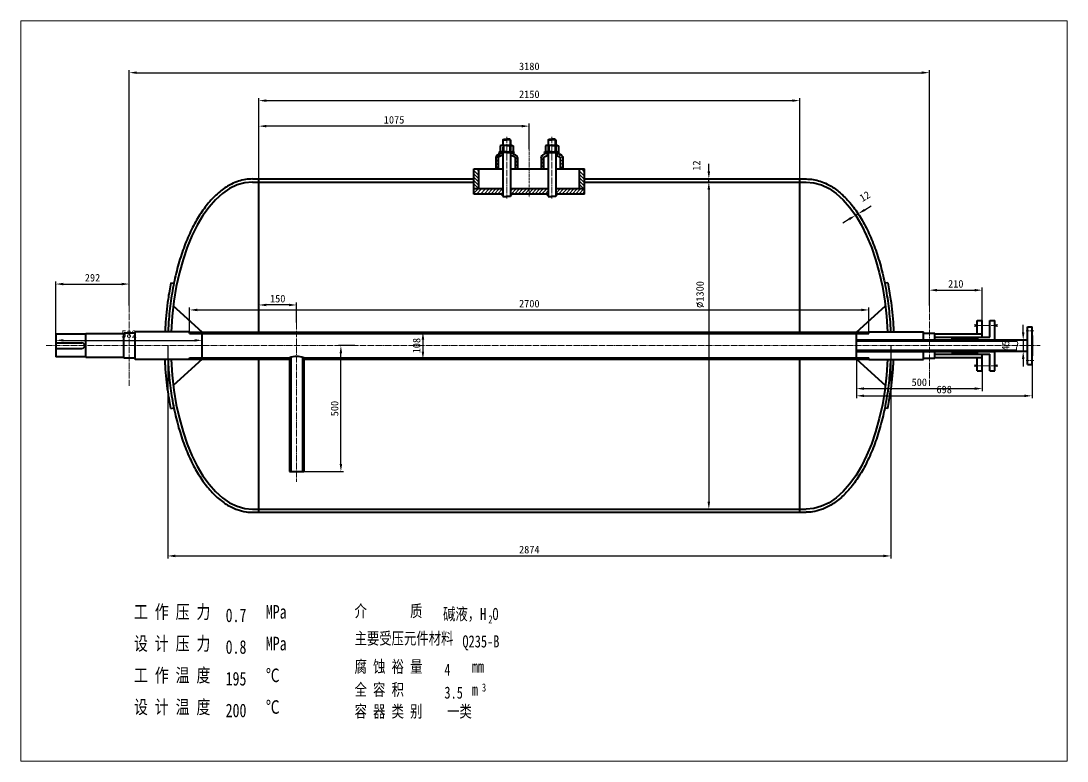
# Model space of a CAD drawing. Extents: x -29228 to 3578, y -1551 to 5346.
# Drawn here: x -20435 to -16277, y -594 to 2346 of the extents above; entities that cross this region are included whole.
import ezdxf

# ---------------------------------------------------------------- set-up
doc = ezdxf.new("R2010")
doc.units = 0
doc.header["$LTSCALE"] = 10
doc.header["$PDMODE"] = 1
doc.linetypes.add('ZXX-L', pattern=[3.28, 2.5, -0.3, 0.18, -0.3])
doc.linetypes.add('ZXX-S', pattern=[1.27, 0.75, -0.2, 0.12, -0.2])
doc.layers.get('Defpoints').update_dxf_attribs({"linetype": 'CONTINUOUS'})
doc.layers.add('5剖面线层', color=2, linetype='CONTINUOUS')
for name, color, linetype, lineweight in [('A 粗实线', 1, 'CONTINUOUS', 40), ('B 细实线', 7, 'CONTINUOUS', 18), ('C 文 字', 2, 'CONTINUOUS', 20), ('D 短中心线', 3, 'ZXX-S', 18), ('E 长中心线', 3, 'ZXX-L', 18)]:
    doc.layers.add(name, color=color, linetype=linetype, lineweight=lineweight)
doc.styles.add('HZTXT', font='SIMFANG.TTF', dxfattribs={"width": 0.75})
doc.styles.get("Standard").update_dxf_attribs({"font": 'SIMFANG.TTF'})
doc.dimstyles.new('通用标注4.0', dxfattribs={"dimscale": 10, "dimtxt": 3, "dimasz": 3, "dimexe": 1, "dimexo": 0, "dimgap": 1, "dimtad": 1, "dimdec": 0, "dimzin": 0, "dimdsep": 46, "dimtxsty": 'Standard', "dimcen": 0, "dimadec": 0, "dimazin": 0, "dimtfac": 0.375, "dimtdec": 0, "dimtmove": 2, "dimatfit": 3, "dimfxl": 0, "dimtzin": 0, "dimarcsym": 0})

# ---------------------------------------------------------------- blocks, each defined once
blk = doc.blocks.new('*D63')
at = {"layer": 'C 文 字', "color": 0, "lineweight": -2}
for p, q in [((-17701, 1706.2), (-17711, 1706.2)), ((-17701, 1676.2), (-17701, 436.2)), ((-17701, 406.2), (-17711, 406.2))]:
    blk.add_line(p, q, dxfattribs=at)
at = {"layer": 'C 文 字', "color": 0}
for points in [[(-17706, 1676.2), (-17696, 1676.2), (-17701, 1706.2)], [(-17706, 436.2), (-17696, 436.2), (-17701, 406.2)]]:
    blk.add_solid(points, dxfattribs=at)
at = {"layer": 'Defpoints', "color": 0}
for p in [(-17701, 1706.2), (-17701, 406.2), (-17701, 406.2)]:
    blk.add_point(p, dxfattribs=at)
at = {"layer": 'C 文 字', "color": 0, "insert": (-17736, 1258.9), "char_height": 30, "attachment_point": 5, "rotation": 90}
blk.add_mtext('{\\Ftxt.shx;%%c}1300', dxfattribs=at)
blk = doc.blocks.new('*D64')
at = {"layer": 'C 文 字', "color": 0, "lineweight": -2}
for p, q in [((-17701, 1748.2), (-17701, 1778.2)), ((-17709, 1718.2), (-17691, 1718.2)), ((-17709, 1706.2), (-17691, 1706.2)), ((-17701, 1706.2), (-17701, 1718.2)), ((-17701, 1676.2), (-17701, 1646.2))]:
    blk.add_line(p, q, dxfattribs=at)
at = {"layer": 'C 文 字', "color": 0}
for points in [[(-17706, 1748.2), (-17696, 1748.2), (-17701, 1718.2)], [(-17706, 1676.2), (-17696, 1676.2), (-17701, 1706.2)]]:
    blk.add_solid(points, dxfattribs=at)
at = {"layer": 'Defpoints', "color": 0}
for p in [(-17709, 1718.2), (-17709, 1706.2), (-17701, 1718.2)]:
    blk.add_point(p, dxfattribs=at)
at = {"layer": 'C 文 字', "color": 0, "insert": (-17749.9, 1771.3), "char_height": 30, "attachment_point": 5, "rotation": 90}
blk.add_mtext('12', dxfattribs=at)
blk = doc.blocks.new('*D65')
at = {"layer": 'C 文 字', "color": 0, "lineweight": -2}
for p, q in [((-17105.5, 1554), (-17122.5, 1582.6)), ((-17117.4, 1574), (-17107.1, 1580.1)), ((-17095.2, 1560.2), (-17112.2, 1588.7)), ((-17081.3, 1595.5), (-17055.5, 1610.9)), ((-17143.2, 1558.7), (-17169, 1543.3))]:
    blk.add_line(p, q, dxfattribs=at)
at = {"layer": 'C 文 字', "color": 0}
for points in [[(-17083.9, 1599.8), (-17078.8, 1591.2), (-17107.1, 1580.1)], [(-17145.7, 1563), (-17140.6, 1554.4), (-17117.4, 1574)]]:
    blk.add_solid(points, dxfattribs=at)
at = {"layer": 'Defpoints', "color": 0}
for p in [(-17107.1, 1580.1), (-17105.5, 1554), (-17095.2, 1560.2)]:
    blk.add_point(p, dxfattribs=at)
at = {"layer": 'C 文 字', "color": 0, "insert": (-17080.9, 1649.5), "char_height": 30, "attachment_point": 5, "rotation": 30.7789}
blk.add_mtext('12', dxfattribs=at)
blk = doc.blocks.new('*D66')
at = {"layer": 'C 文 字', "color": 0, "lineweight": -2}
for p, q in [((-19489.5, 1718.2), (-19489.5, 2039.5)), ((-17339.5, 1718.2), (-17339.5, 2039.5)), ((-19459.5, 2029.5), (-17369.5, 2029.5))]:
    blk.add_line(p, q, dxfattribs=at)
at = {"layer": 'C 文 字', "color": 0}
for points in [[(-19459.5, 2034.5), (-19459.5, 2024.5), (-19489.5, 2029.5)], [(-17369.5, 2034.5), (-17369.5, 2024.5), (-17339.5, 2029.5)]]:
    blk.add_solid(points, dxfattribs=at)
at = {"layer": 'Defpoints', "color": 0}
for p in [(-17339.5, 2029.5), (-19489.5, 1718.2), (-17339.5, 1718.2)]:
    blk.add_point(p, dxfattribs=at)
at = {"layer": 'C 文 字', "color": 0, "insert": (-18414.5, 2054.5), "char_height": 30, "attachment_point": 5}
blk.add_mtext('2150', dxfattribs=at)
blk = doc.blocks.new('*D67')
at = {"layer": 'C 文 字', "color": 0, "lineweight": -2}
for p, q in [((-19489.5, 1894.9), (-19489.5, 1938.1)), ((-18444.5, 1928.1), (-19459.5, 1928.1)), ((-18414.5, 1836), (-18414.5, 1938.1))]:
    blk.add_line(p, q, dxfattribs=at)
at = {"layer": 'C 文 字', "color": 0}
for points in [[(-19459.5, 1933.1), (-19459.5, 1923.1), (-19489.5, 1928.1)], [(-18444.5, 1933.1), (-18444.5, 1923.1), (-18414.5, 1928.1)]]:
    blk.add_solid(points, dxfattribs=at)
at = {"layer": 'Defpoints', "color": 0}
for p in [(-19489.5, 1928.1), (-19489.5, 1894.9), (-18414.5, 1836)]:
    blk.add_point(p, dxfattribs=at)
at = {"layer": 'C 文 字', "color": 0, "insert": (-18952, 1953.1), "char_height": 30, "attachment_point": 5}
blk.add_mtext('1075', dxfattribs=at)
blk = doc.blocks.new('*D68')
at = {"layer": 'C 文 字', "color": 0, "lineweight": -2}
for p, q in [((-20004.5, 1216), (-20004.5, 2150.5)), ((-19974.5, 2140.5), (-16854.5, 2140.5)), ((-16824.5, 1216), (-16824.5, 2150.5))]:
    blk.add_line(p, q, dxfattribs=at)
at = {"layer": 'C 文 字', "color": 0}
for points in [[(-19974.5, 2145.5), (-19974.5, 2135.5), (-20004.5, 2140.5)], [(-16854.5, 2145.5), (-16854.5, 2135.5), (-16824.5, 2140.5)]]:
    blk.add_solid(points, dxfattribs=at)
at = {"layer": 'Defpoints', "color": 0}
for p in [(-16824.5, 2140.5), (-20004.5, 1216), (-16824.5, 1216)]:
    blk.add_point(p, dxfattribs=at)
at = {"layer": 'C 文 字', "color": 0, "insert": (-18414.5, 2165.5), "char_height": 30, "attachment_point": 5}
blk.add_mtext('3180', dxfattribs=at)
blk = doc.blocks.new('*D69')
at = {"layer": 'C 文 字', "color": 0, "lineweight": -2}
for p, q in [((-19851.5, 1056.2), (-19851.5, 210.8)), ((-16977.5, 1056.2), (-16977.5, 210.8)), ((-19821.5, 220.8), (-17007.5, 220.8))]:
    blk.add_line(p, q, dxfattribs=at)
at = {"layer": 'C 文 字', "color": 0}
for points in [[(-19821.5, 225.8), (-19821.5, 215.8), (-19851.5, 220.8)], [(-17007.5, 225.8), (-17007.5, 215.8), (-16977.5, 220.8)]]:
    blk.add_solid(points, dxfattribs=at)
at = {"layer": 'Defpoints', "color": 0}
for p in [(-19851.5, 1056.2), (-16977.5, 1056.2), (-16977.5, 220.8)]:
    blk.add_point(p, dxfattribs=at)
at = {"layer": 'C 文 字', "color": 0, "insert": (-18414.5, 245.8), "char_height": 30, "attachment_point": 5}
blk.add_mtext('2874', dxfattribs=at)
blk = doc.blocks.new('*D70')
at = {"layer": 'C 文 字', "color": 0, "lineweight": -2}
for p, q in [((-16824.5, 1216), (-16824.5, 1286.5)), ((-16794.5, 1276.5), (-16644.5, 1276.5)), ((-16614.5, 1156.2), (-16614.5, 1286.5))]:
    blk.add_line(p, q, dxfattribs=at)
at = {"layer": 'C 文 字', "color": 0}
for points in [[(-16794.5, 1281.5), (-16794.5, 1271.5), (-16824.5, 1276.5)], [(-16644.5, 1281.5), (-16644.5, 1271.5), (-16614.5, 1276.5)]]:
    blk.add_solid(points, dxfattribs=at)
at = {"layer": 'Defpoints', "color": 0}
for p in [(-16614.5, 1276.5), (-16824.5, 1216), (-16614.5, 1156.2)]:
    blk.add_point(p, dxfattribs=at)
at = {"layer": 'C 文 字', "color": 0, "insert": (-16719.5, 1301.5), "char_height": 30, "attachment_point": 5}
blk.add_mtext('210', dxfattribs=at)
blk = doc.blocks.new('*D71')
at = {"layer": 'C 文 字', "color": 0, "lineweight": -2}
for p, q in [((-20296.5, 1101.2), (-20296.5, 1310.8)), ((-20266.5, 1300.8), (-20034.5, 1300.8)), ((-20004.5, 1216), (-20004.5, 1310.8))]:
    blk.add_line(p, q, dxfattribs=at)
at = {"layer": 'C 文 字', "color": 0}
for points in [[(-20266.5, 1305.8), (-20266.5, 1295.8), (-20296.5, 1300.8)], [(-20034.5, 1305.8), (-20034.5, 1295.8), (-20004.5, 1300.8)]]:
    blk.add_solid(points, dxfattribs=at)
at = {"layer": 'Defpoints', "color": 0}
for p in [(-20004.5, 1300.8), (-20004.5, 1216), (-20296.5, 1101.2)]:
    blk.add_point(p, dxfattribs=at)
at = {"layer": 'C 文 字', "color": 0, "insert": (-20150.5, 1325.8), "char_height": 30, "attachment_point": 5}
blk.add_mtext('292', dxfattribs=at)
blk = doc.blocks.new('*D72')
at = {"layer": 'C 文 字', "color": 0, "lineweight": -2}
for p, q in [((-19107.4, 1056.2), (-19173.3, 1056.2)), ((-19163.3, 586.2), (-19163.3, 1026.2)), ((-19311, 556.2), (-19153.3, 556.2))]:
    blk.add_line(p, q, dxfattribs=at)
at = {"layer": 'C 文 字', "color": 0}
for points in [[(-19168.3, 1026.2), (-19158.3, 1026.2), (-19163.3, 1056.2)], [(-19168.3, 586.2), (-19158.3, 586.2), (-19163.3, 556.2)]]:
    blk.add_solid(points, dxfattribs=at)
at = {"layer": 'Defpoints', "color": 0}
for p in [(-19163.3, 1056.2), (-19107.4, 1056.2), (-19311, 556.2)]:
    blk.add_point(p, dxfattribs=at)
at = {"layer": 'C 文 字', "color": 0, "insert": (-19188.3, 806.2), "char_height": 30, "attachment_point": 5, "rotation": 90}
blk.add_mtext('500', dxfattribs=at)
blk = doc.blocks.new('*D73')
at = {"layer": 'C 文 字', "color": 0, "lineweight": -2}
for p, q in [((-19489.5, 1199.1), (-19489.5, 1227.7)), ((-19369.5, 1217.7), (-19459.5, 1217.7)), ((-19339.5, 1148.4), (-19339.5, 1227.7))]:
    blk.add_line(p, q, dxfattribs=at)
at = {"layer": 'C 文 字', "color": 0}
for points in [[(-19459.5, 1222.7), (-19459.5, 1212.7), (-19489.5, 1217.7)], [(-19369.5, 1222.7), (-19369.5, 1212.7), (-19339.5, 1217.7)]]:
    blk.add_solid(points, dxfattribs=at)
at = {"layer": 'Defpoints', "color": 0}
for p in [(-19489.5, 1217.7), (-19489.5, 1199.1), (-19339.5, 1148.4)]:
    blk.add_point(p, dxfattribs=at)
at = {"layer": 'C 文 字', "color": 0, "insert": (-19414.5, 1242.7), "char_height": 30, "attachment_point": 5}
blk.add_mtext('150', dxfattribs=at)
blk = doc.blocks.new('*D74')
at = {"layer": 'C 文 字', "color": 0, "lineweight": -2}
for p, q in [((-19764.5, 1111.2), (-19764.5, 1207.9)), ((-17064.5, 1111.2), (-17064.5, 1207.9)), ((-19734.5, 1197.9), (-17094.5, 1197.9))]:
    blk.add_line(p, q, dxfattribs=at)
at = {"layer": 'C 文 字', "color": 0}
for points in [[(-19734.5, 1202.9), (-19734.5, 1192.9), (-19764.5, 1197.9)], [(-17094.5, 1202.9), (-17094.5, 1192.9), (-17064.5, 1197.9)]]:
    blk.add_solid(points, dxfattribs=at)
at = {"layer": 'Defpoints', "color": 0}
for p in [(-17064.5, 1197.9), (-19764.5, 1111.2), (-17064.5, 1111.2)]:
    blk.add_point(p, dxfattribs=at)
at = {"layer": 'C 文 字', "color": 0, "insert": (-18414.5, 1222.9), "char_height": 30, "attachment_point": 5}
blk.add_mtext('2700', dxfattribs=at)
blk = doc.blocks.new('*D75')
at = {"layer": 'C 文 字', "color": 0, "lineweight": -2}
for p, q in [((-18863.9, 1110.2), (-18827.3, 1110.2)), ((-18837.3, 1080.2), (-18837.3, 1032.2)), ((-18863.9, 1002.2), (-18827.3, 1002.2))]:
    blk.add_line(p, q, dxfattribs=at)
at = {"layer": 'C 文 字', "color": 0}
for points in [[(-18842.3, 1080.2), (-18832.3, 1080.2), (-18837.3, 1110.2)], [(-18842.3, 1032.2), (-18832.3, 1032.2), (-18837.3, 1002.2)]]:
    blk.add_solid(points, dxfattribs=at)
at = {"layer": 'Defpoints', "color": 0}
for p in [(-18863.9, 1110.2), (-18863.9, 1002.2), (-18837.3, 1002.2)]:
    blk.add_point(p, dxfattribs=at)
at = {"layer": 'C 文 字', "color": 0, "insert": (-18862.3, 1056.2), "char_height": 30, "attachment_point": 5, "rotation": 90}
blk.add_mtext('108', dxfattribs=at)
blk = doc.blocks.new('*D76')
at = {"layer": 'C 文 字', "color": 0, "lineweight": -2}
for p, q in [((-20296.5, 1067.2), (-20296.5, 1087.1)), ((-19714.5, 1056.2), (-19714.5, 1087.1)), ((-20266.5, 1077.1), (-19744.5, 1077.1))]:
    blk.add_line(p, q, dxfattribs=at)
at = {"layer": 'C 文 字', "color": 0}
for points in [[(-20266.5, 1082.1), (-20266.5, 1072.1), (-20296.5, 1077.1)], [(-19744.5, 1082.1), (-19744.5, 1072.1), (-19714.5, 1077.1)]]:
    blk.add_solid(points, dxfattribs=at)
at = {"layer": 'Defpoints', "color": 0}
for p in [(-20296.5, 1067.2), (-19714.5, 1077.1), (-19714.5, 1056.2)]:
    blk.add_point(p, dxfattribs=at)
at = {"layer": 'C 文 字', "color": 0, "insert": (-20005.5, 1102.1), "char_height": 30, "attachment_point": 5}
blk.add_mtext('582', dxfattribs=at)
blk = doc.blocks.new('*D77')
at = {"layer": 'C 文 字', "color": 0, "lineweight": -2}
for p, q in [((-17114.5, 1008.2), (-17114.5, 875.5)), ((-16614.5, 956.2), (-16614.5, 875.5)), ((-17084.5, 885.5), (-16644.5, 885.5))]:
    blk.add_line(p, q, dxfattribs=at)
at = {"layer": 'C 文 字', "color": 0}
for points in [[(-17084.5, 890.5), (-17084.5, 880.5), (-17114.5, 885.5)], [(-16644.5, 890.5), (-16644.5, 880.5), (-16614.5, 885.5)]]:
    blk.add_solid(points, dxfattribs=at)
at = {"layer": 'Defpoints', "color": 0}
for p in [(-17114.5, 1008.2), (-16614.5, 956.2), (-16614.5, 885.5)]:
    blk.add_point(p, dxfattribs=at)
at = {"layer": 'C 文 字', "color": 0, "insert": (-16864.5, 910.5), "char_height": 30, "attachment_point": 5}
blk.add_mtext('500', dxfattribs=at)
blk = doc.blocks.new('*D78')
at = {"layer": 'C 文 字', "color": 0, "lineweight": -2}
for p, q in [((-16416.5, 981.2), (-16416.5, 846.9)), ((-17114.5, 918.8), (-17114.5, 846.9)), ((-17084.5, 856.9), (-16446.5, 856.9))]:
    blk.add_line(p, q, dxfattribs=at)
at = {"layer": 'C 文 字', "color": 0}
for points in [[(-17084.5, 861.9), (-17084.5, 851.9), (-17114.5, 856.9)], [(-16446.5, 861.9), (-16446.5, 851.9), (-16416.5, 856.9)]]:
    blk.add_solid(points, dxfattribs=at)
at = {"layer": 'Defpoints', "color": 0}
for p in [(-16416.5, 981.2), (-17114.5, 918.8), (-16416.5, 856.9)]:
    blk.add_point(p, dxfattribs=at)
at = {"layer": 'C 文 字', "color": 0, "insert": (-16765.5, 881.9), "char_height": 30, "attachment_point": 5}
blk.add_mtext('698', dxfattribs=at)
blk = doc.blocks.new('*D79')
at = {"layer": 'C 文 字', "color": 0, "lineweight": -2}
for p, q in [((-16451.3, 1108.7), (-16451.3, 1138.7)), ((-16451.3, 1078.7), (-16461.3, 1078.7)), ((-16451.3, 1078.7), (-16451.3, 1033.7)), ((-16451.3, 1033.7), (-16461.3, 1033.7)), ((-16451.3, 1003.7), (-16451.3, 973.7))]:
    blk.add_line(p, q, dxfattribs=at)
at = {"layer": 'C 文 字', "color": 0}
for points in [[(-16456.3, 1108.7), (-16446.3, 1108.7), (-16451.3, 1078.7)], [(-16456.3, 1003.7), (-16446.3, 1003.7), (-16451.3, 1033.7)]]:
    blk.add_solid(points, dxfattribs=at)
at = {"layer": 'Defpoints', "color": 0}
for p in [(-16451.3, 1078.7), (-16451.3, 1033.7), (-16451.3, 1033.7)]:
    blk.add_point(p, dxfattribs=at)
at = {"layer": 'C 文 字', "color": 0, "insert": (-16521.3, 1056.2), "char_height": 30, "attachment_point": 5, "rotation": 90}
blk.add_mtext('45', dxfattribs=at)

msp = doc.modelspace()

# ---------------------------------------------------------------- hatches: boundary and pattern name
at = {"layer": '5剖面线层'}
h = msp.add_hatch(color=256, dxfattribs=at)
h.paths.add_polyline_path([(-18519.46, 1658.46), (-18525.73, 1658.46), (-18519.46, 1650.69)])
h.paths.add_polyline_path([(-18483.2, 1658.46), (-18489.46, 1658.46), (-18489.46, 1650.69)])
h = msp.add_hatch(color=256, dxfattribs=at)
h.paths.add_polyline_path([(-18309.46, 1658.46), (-18303.2, 1658.46), (-18309.46, 1650.69)])
h.paths.add_polyline_path([(-18345.73, 1658.46), (-18339.46, 1658.46), (-18339.46, 1650.69)])
h = msp.add_hatch(dxfattribs=at)
h.set_pattern_fill('ANSI37', color=256, scale=0.5, style=0)
h.set_pattern_definition([(45, (-5350.127, -8523.6974), (-1.12253202, 1.12253202), []), (135, (-5350.127, -8523.6974), (-1.12253202, -1.12253202), [])])
h.paths.add_polyline_path([(-16724.46, 1089.68), (-16734.46, 1089.68), (-16734.46, 1079.68), (-16724.46, 1079.68)])
h.paths.add_polyline_path([(-16714.46, 1089.68), (-16724.46, 1089.68), (-16724.46, 1079.68), (-16714.46, 1079.68)])
h.paths.add_polyline_path([(-16704.46, 1089.68), (-16714.46, 1089.68), (-16714.46, 1079.68), (-16704.46, 1079.68)])
h.paths.add_polyline_path([(-16694.46, 1089.68), (-16704.46, 1089.68), (-16704.46, 1079.68), (-16694.46, 1079.68)])
h.paths.add_polyline_path([(-16674.46, 1089.68), (-16684.46, 1089.68), (-16684.46, 1079.68), (-16674.46, 1079.68)])
h.paths.add_polyline_path([(-16684.46, 1089.68), (-16694.46, 1089.68), (-16694.46, 1079.68), (-16684.46, 1079.68)])
h.paths.add_polyline_path([(-16664.46, 1089.68), (-16674.46, 1089.68), (-16674.46, 1079.68), (-16664.46, 1079.68)])
h.paths.add_polyline_path([(-16654.46, 1089.68), (-16664.46, 1089.68), (-16664.46, 1079.68), (-16654.46, 1079.68)])
h.paths.add_polyline_path([(-16644.46, 1089.68), (-16654.46, 1089.68), (-16654.46, 1079.68), (-16644.46, 1079.68)])
h.paths.add_polyline_path([(-16634.46, 1089.68), (-16644.46, 1089.68), (-16644.46, 1079.68), (-16634.46, 1079.68)])
h = msp.add_hatch(dxfattribs=at)
h.set_pattern_fill('ANSI37', color=256, scale=0.5, style=0)
h.set_pattern_definition([(315, (-5350.127, 10636.0632), (-1.12253202, -1.12253202), []), (225, (-5350.127, 10636.0632), (-1.12253202, 1.12253202), [])])
h.paths.add_polyline_path([(-16724.46, 1022.68), (-16734.46, 1022.68), (-16734.46, 1032.68), (-16724.46, 1032.68)])
h.paths.add_polyline_path([(-16714.46, 1022.68), (-16724.46, 1022.68), (-16724.46, 1032.68), (-16714.46, 1032.68)])
h.paths.add_polyline_path([(-16704.46, 1022.68), (-16714.46, 1022.68), (-16714.46, 1032.68), (-16704.46, 1032.68)])
h.paths.add_polyline_path([(-16694.46, 1022.68), (-16704.46, 1022.68), (-16704.46, 1032.68), (-16694.46, 1032.68)])
h.paths.add_polyline_path([(-16674.46, 1022.68), (-16684.46, 1022.68), (-16684.46, 1032.68), (-16674.46, 1032.68)])
h.paths.add_polyline_path([(-16684.46, 1022.68), (-16694.46, 1022.68), (-16694.46, 1032.68), (-16684.46, 1032.68)])
h.paths.add_polyline_path([(-16664.46, 1022.68), (-16674.46, 1022.68), (-16674.46, 1032.68), (-16664.46, 1032.68)])
h.paths.add_polyline_path([(-16654.46, 1022.68), (-16664.46, 1022.68), (-16664.46, 1032.68), (-16654.46, 1032.68)])
h.paths.add_polyline_path([(-16644.46, 1022.68), (-16654.46, 1022.68), (-16654.46, 1032.68), (-16644.46, 1032.68)])
h.paths.add_polyline_path([(-16634.46, 1022.68), (-16644.46, 1022.68), (-16644.46, 1032.68), (-16634.46, 1032.68)])

# ---------------------------------------------------------------- linework, layer by layer
at = {"layer": 'A 粗实线'}
for p, q in [((-18519.46, 1873.56), (-18516.46, 1876.56)), ((-18519.46, 1873.56), (-18504.46, 1873.56)), ((-18519.46, 1873.56), (-18519.46, 1851.78)), ((-18516.46, 1876.56), (-18504.46, 1876.56)), ((-18492.46, 1876.56), (-18504.46, 1876.56)), ((-18489.46, 1873.56), (-18504.46, 1873.56)), ((-18489.46, 1873.56), (-18492.46, 1876.56)), ((-18489.46, 1873.56), (-18489.46, 1851.78)), ((-18339.46, 1873.56), (-18336.46, 1876.56)), ((-18339.46, 1873.56), (-18324.46, 1873.56)), ((-18339.46, 1873.56), (-18339.46, 1851.78)), ((-18336.46, 1876.56), (-18324.46, 1876.56)), ((-18312.46, 1876.56), (-18324.46, 1876.56)), ((-18309.46, 1873.56), (-18324.46, 1873.56)), ((-18309.46, 1873.56), (-18312.46, 1876.56)), ((-18309.46, 1873.56), (-18309.46, 1851.78)), ((-18526.55, 1851.78), (-18529.96, 1849.81)), ((-18529.96, 1849.81), (-18529.96, 1828.16)), ((-18504.46, 1851.78), (-18526.55, 1851.78)), ((-18504.46, 1851.78), (-18526.55, 1851.78)), ((-18519.46, 1845.94), (-18519.46, 1658.46)), ((-18517.21, 1849.81), (-18517.21, 1828.16)), ((-18504.46, 1851.78), (-18482.38, 1851.78)), ((-18504.46, 1851.78), (-18482.38, 1851.78)), ((-18491.71, 1849.81), (-18491.71, 1828.16)), ((-18489.46, 1845.94), (-18489.46, 1648.46)), ((-18482.38, 1851.78), (-18478.96, 1849.81)), ((-18478.96, 1849.81), (-18478.96, 1828.16)), ((-18346.55, 1851.78), (-18349.96, 1849.81)), ((-18349.96, 1849.81), (-18349.96, 1828.16)), ((-18324.46, 1851.78), (-18346.55, 1851.78)), ((-18324.46, 1851.78), (-18346.55, 1851.78)), ((-18339.46, 1847.18), (-18339.46, 1658.46)), ((-18337.21, 1849.81), (-18337.21, 1828.16)), ((-18324.46, 1851.78), (-18302.38, 1851.78)), ((-18324.46, 1851.78), (-18302.38, 1851.78)), ((-18311.71, 1849.81), (-18311.71, 1828.16)), ((-18309.46, 1847.18), (-18309.46, 1658.46)), ((-18302.38, 1851.78), (-18298.96, 1849.81)), ((-18298.96, 1849.81), (-18298.96, 1828.16)), ((-18547.67, 1803.17), (-18547.67, 1758.18)), ((-18537.67, 1803.08), (-18537.67, 1758.18)), ((-18533.74, 1826.18), (-18526.55, 1826.18)), ((-18533.74, 1823.18), (-18533.74, 1826.18)), ((-18504.46, 1823.18), (-18533.74, 1823.18)), ((-18526.55, 1826.18), (-18529.96, 1828.16)), ((-18504.46, 1826.18), (-18526.55, 1826.18)), ((-18521.46, 1811.34), (-18521.46, 1821.57)), ((-18504.46, 1826.18), (-18482.38, 1826.18)), ((-18504.46, 1823.18), (-18475.19, 1823.18)), ((-18487.46, 1811.34), (-18487.46, 1821.57)), ((-18482.38, 1826.18), (-18478.96, 1828.16)), ((-18475.19, 1826.18), (-18482.38, 1826.18)), ((-18475.19, 1823.18), (-18475.19, 1826.18)), ((-18471.26, 1803.17), (-18471.26, 1758.18)), ((-18461.26, 1803.17), (-18461.26, 1758.18)), ((-18367.67, 1803.17), (-18367.67, 1758.18)), ((-18357.67, 1803.08), (-18357.67, 1758.18)), ((-18353.74, 1826.18), (-18346.55, 1826.18)), ((-18353.74, 1823.18), (-18353.74, 1826.18)), ((-18324.46, 1823.18), (-18353.74, 1823.18)), ((-18346.55, 1826.18), (-18349.96, 1828.16)), ((-18324.46, 1826.18), (-18346.55, 1826.18)), ((-18341.46, 1811.34), (-18341.46, 1821.57)), ((-18324.46, 1826.18), (-18302.38, 1826.18)), ((-18324.46, 1823.18), (-18295.19, 1823.18)), ((-18307.46, 1811.34), (-18307.46, 1821.57)), ((-18302.38, 1826.18), (-18298.96, 1828.16)), ((-18295.19, 1826.18), (-18302.38, 1826.18)), ((-18295.19, 1823.18), (-18295.19, 1826.18)), ((-18291.26, 1803.17), (-18291.26, 1758.18)), ((-18281.26, 1803.17), (-18281.26, 1758.18)), ((-18634.46, 1658.46), (-18634.46, 1758.18)), ((-18634.46, 1758.18), (-18519.46, 1758.18)), ((-18614.46, 1678.46), (-18614.46, 1758.18)), ((-18489.46, 1758.18), (-18339.46, 1758.18)), ((-18309.46, 1758.18), (-18194.46, 1758.18)), ((-18214.46, 1678.46), (-18214.46, 1758.18)), ((-18194.46, 1658.46), (-18194.46, 1758.18)), ((-19514.46, 1718.18), (-18634.46, 1718.18)), ((-19514.46, 1706.18), (-18634.46, 1706.18)), ((-19489.46, 1110.18), (-19489.46, 1718.18)), ((-18194.46, 1718.18), (-17314.46, 1718.18)), ((-18194.46, 1706.18), (-17314.46, 1706.18)), ((-17339.46, 1110.18), (-17339.46, 1718.18)), ((-18519.46, 1678.46), (-18634.46, 1678.46)), ((-18414.46, 1678.46), (-18489.46, 1678.46)), ((-18339.46, 1678.46), (-18414.46, 1678.46)), ((-18194.46, 1678.46), (-18309.46, 1678.46)), ((-18519.46, 1658.46), (-18634.46, 1658.46)), ((-18519.46, 1650.69), (-18525.73, 1658.46)), ((-18519.46, 1658.46), (-18519.46, 1648.46)), ((-18519.46, 1648.46), (-18504.46, 1648.46)), ((-18489.46, 1648.46), (-18504.46, 1648.46)), ((-18414.46, 1658.46), (-18489.46, 1658.46)), ((-18489.46, 1658.46), (-18489.46, 1648.46)), ((-18489.46, 1650.69), (-18483.2, 1658.46)), ((-18339.46, 1658.46), (-18414.46, 1658.46)), ((-18339.46, 1650.69), (-18345.73, 1658.46)), ((-18339.46, 1658.46), (-18339.46, 1648.46)), ((-18339.46, 1648.46), (-18324.46, 1648.46)), ((-18309.46, 1648.46), (-18324.46, 1648.46)), ((-18309.46, 1658.46), (-18309.46, 1648.46)), ((-18309.46, 1650.69), (-18303.2, 1658.46)), ((-18194.46, 1658.46), (-18309.46, 1658.46)), ((-19838.97, 1306.18), (-19827.21, 1303.79)), ((-16989.96, 1306.18), (-17001.72, 1303.79)), ((-19714.46, 1110.18), (-19829.73, 1214.09)), ((-17114.46, 1110.18), (-16999.2, 1214.09)), ((-16634.46, 1103.68), (-16634.46, 1156.18)), ((-16634.46, 1156.18), (-16614.46, 1156.18)), ((-16614.46, 1089.68), (-16614.46, 1156.18)), ((-16584.46, 1156.18), (-16564.46, 1156.18)), ((-16584.46, 1089.68), (-16584.46, 1156.18)), ((-16564.46, 1078.68), (-16564.46, 1156.18)), ((-16434.46, 981.18), (-16434.46, 1131.18)), ((-16434.46, 1131.18), (-16416.46, 1131.18)), ((-16416.46, 981.18), (-16416.46, 1131.18)), ((-20176.46, 1101.18), (-20296.46, 1101.18)), ((-20296.46, 1101.18), (-20296.46, 1011.18)), ((-20026.46, 1103.68), (-20176.46, 1103.68)), ((-20176.46, 1008.68), (-20176.46, 1103.68)), ((-19981.46, 1106.18), (-20026.46, 1106.18)), ((-20026.46, 1006.18), (-20026.46, 1106.18)), ((-19764.46, 1111.18), (-19981.46, 1111.18)), ((-19981.46, 1001.18), (-19981.46, 1111.18)), ((-19764.46, 1104.18), (-19764.46, 1111.18)), ((-19764.46, 1110.18), (-17064.46, 1110.18)), ((-19764.46, 1104.18), (-17064.46, 1104.18)), ((-19714.46, 1008.18), (-19714.46, 1104.18)), ((-17114.46, 1008.18), (-17114.46, 1104.18)), ((-17064.46, 1111.18), (-16847.46, 1111.18)), ((-17064.46, 1104.18), (-17064.46, 1111.18)), ((-16847.46, 1079.68), (-16847.46, 1111.18)), ((-16847.46, 1106.18), (-16802.46, 1106.18)), ((-16802.46, 1079.68), (-16802.46, 1106.18)), ((-16802.46, 1103.68), (-16614.46, 1103.68)), ((-16802.46, 1089.68), (-16584.46, 1089.68)), ((-16734.46, 1079.68), (-16734.46, 1089.68)), ((-16724.46, 1079.68), (-16724.46, 1089.68)), ((-16714.46, 1079.68), (-16714.46, 1089.68)), ((-16704.46, 1079.68), (-16704.46, 1089.68)), ((-16694.46, 1079.68), (-16694.46, 1089.68)), ((-16684.46, 1079.68), (-16684.46, 1089.68)), ((-16674.46, 1079.68), (-16674.46, 1089.68)), ((-16664.46, 1079.68), (-16664.46, 1089.68)), ((-16654.46, 1079.68), (-16654.46, 1089.68)), ((-16644.46, 1079.68), (-16644.46, 1089.68)), ((-16634.46, 1079.68), (-16634.46, 1089.68)), ((-16634.46, 1087.68), (-16632.32, 1079.68)), ((-16416.46, 1096.36), (-16414.46, 1096.36)), ((-16414.46, 1016.01), (-16414.46, 1096.36)), ((-20296.46, 1067.18), (-20192.46, 1067.18)), ((-20296.46, 1045.18), (-20192.46, 1045.18)), ((-17114.46, 1079.68), (-16564.46, 1079.68)), ((-17114.46, 1078.68), (-16434.46, 1078.68)), ((-17114.46, 1074.68), (-16476.06, 1074.68)), ((-17064.46, 1078.68), (-17064.46, 1079.68)), ((-20176.46, 1011.18), (-20296.46, 1011.18)), ((-20026.46, 1008.68), (-20176.46, 1008.68)), ((-19981.46, 1006.18), (-20026.46, 1006.18)), ((-19764.46, 1001.18), (-19981.46, 1001.18)), ((-19714.46, 1002.18), (-19829.73, 898.27)), ((-19764.46, 1001.18), (-19764.46, 1008.18)), ((-19764.46, 1008.18), (-19367.96, 1008.18)), ((-19764.46, 1002.18), (-19367.96, 1002.18)), ((-19489.46, 394.18), (-19489.46, 1002.18)), ((-19367.96, 1008.18), (-19367.96, 556.18)), ((-19362.96, 1009.84), (-19362.96, 556.18)), ((-19315.96, 1009.84), (-19315.96, 556.18)), ((-19310.96, 1008.18), (-19310.96, 556.18)), ((-19310.96, 1008.18), (-17064.46, 1008.18)), ((-19310.96, 1002.18), (-17064.46, 1002.18)), ((-17339.46, 394.18), (-17339.46, 1002.18)), ((-17114.46, 1037.68), (-16477.57, 1037.68)), ((-17114.46, 1033.68), (-16434.46, 1033.68)), ((-17114.46, 1032.68), (-16564.46, 1032.68)), ((-17114.46, 1002.18), (-16999.2, 898.27)), ((-17064.46, 1032.68), (-17064.46, 1033.68)), ((-17064.46, 1001.18), (-17064.46, 1008.18)), ((-17064.46, 1001.18), (-16847.46, 1001.18)), ((-16847.46, 1001.18), (-16847.46, 1032.68)), ((-16847.46, 1006.18), (-16802.46, 1006.18)), ((-16802.46, 1006.18), (-16802.46, 1032.68)), ((-16802.46, 1022.68), (-16584.46, 1022.68)), ((-16802.46, 1008.68), (-16614.46, 1008.68)), ((-16734.46, 1032.68), (-16734.46, 1022.68)), ((-16724.46, 1032.68), (-16724.46, 1022.68)), ((-16714.46, 1032.68), (-16714.46, 1022.68)), ((-16704.46, 1032.68), (-16704.46, 1022.68)), ((-16694.46, 1032.68), (-16694.46, 1022.68)), ((-16684.46, 1032.68), (-16684.46, 1022.68)), ((-16674.46, 1032.68), (-16674.46, 1022.68)), ((-16664.46, 1032.68), (-16664.46, 1022.68)), ((-16654.46, 1032.68), (-16654.46, 1022.68)), ((-16644.46, 1032.68), (-16644.46, 1022.68)), ((-16634.46, 1032.68), (-16634.46, 1022.68)), ((-16634.46, 1024.68), (-16632.32, 1032.68)), ((-16634.46, 956.18), (-16634.46, 1008.68)), ((-16614.46, 956.18), (-16614.46, 1022.68)), ((-16584.46, 956.18), (-16584.46, 1022.68)), ((-16564.46, 956.18), (-16564.46, 1033.68)), ((-16416.46, 1016.01), (-16414.46, 1016.01)), ((-16434.46, 981.18), (-16416.46, 981.18)), ((-16634.46, 956.18), (-16614.46, 956.18)), ((-16584.46, 956.18), (-16564.46, 956.18)), ((-19838.97, 806.18), (-19827.21, 808.58)), ((-16989.96, 806.18), (-17001.72, 808.58)), ((-19367.96, 556.18), (-19310.96, 556.18)), ((-19514.46, 406.18), (-17314.46, 406.18)), ((-19514.46, 394.18), (-17314.46, 394.18))]:
    msp.add_line(p, q, dxfattribs=at)
for centre, radius, start, end in [((-18533.65, 1795.12), 57.11, 73.27658, 82.8585), ((-18504.46, 1809.59), 42.19, 90, 107.58795), ((-18504.46, 1809.59), 42.19, 72.41205, 90), ((-18475.28, 1795.12), 57.11, 97.1415, 106.72342), ((-18353.65, 1795.12), 57.11, 73.27658, 82.8585), ((-18324.46, 1809.59), 42.19, 90, 107.58795), ((-18324.46, 1809.59), 42.19, 72.41205, 90), ((-18295.28, 1795.12), 57.11, 97.1415, 106.72342), ((-18533.65, 1882.85), 57.11, 277.1415, 286.72342), ((-18504.46, 1868.38), 42.19, 252.41205, 270), ((-18504.46, 1868.38), 42.19, 270, 287.58795), ((-18475.28, 1882.85), 57.11, 253.27658, 262.8585), ((-18353.65, 1882.85), 57.11, 277.1415, 286.72342), ((-18324.46, 1868.38), 42.19, 252.41205, 270), ((-18324.46, 1868.38), 42.19, 270, 287.58795), ((-18295.28, 1882.85), 57.11, 253.27658, 262.8585), ((-20192.46, 1056.18), 11, 270, 90), ((-19339.46, 930.37), 82.87, 69.88413, 110.11587)]:
    msp.add_arc(centre, radius, start, end, dxfattribs=at)
for centre, major_axis, ratio, start_param, end_param in [((-18504.46, 1803.17), (43.2, 0), 0.4631971, 1.2162093, 3.1415927), ((-18504.46, 1803.17), (43.2, 0), 0.4631971, 0, 1.2162093), ((-19514.46, 1056.18), (0, 650), 0.5, 0, 1.4860796), ((-19514.46, 1056.18), (0, 650), 0.5, 1.655513, 3.1415927)]:
    msp.add_ellipse(centre, major_axis=major_axis, ratio=ratio, start_param=start_param, end_param=end_param, dxfattribs=at)
at = {"layer": 'A 粗实线', "extrusion": (0, 0, -1)}
for centre, major_axis, ratio, start_param, end_param in [((-18324.46, 1803.17), (-43.2, 0), 0.4631971, 0, 1.2162093), ((-18324.46, 1803.17), (-43.2, 0), 0.4631971, 1.2162093, 3.1415927), ((-17314.46, 1056.18), (0, 650), 0.5, 0, 1.4860796), ((-17314.46, 1056.18), (0, 650), 0.5, 1.655513, 3.1415927)]:
    msp.add_ellipse(centre, major_axis=major_axis, ratio=ratio, start_param=start_param, end_param=end_param, dxfattribs=at)
at = {"layer": 'A 粗实线'}
for points, knots in [([(-18519.46, 1811.77), (-18521.96, 1811.28), (-18524.31, 1810.66), (-18528.37, 1809.32), (-18530.11, 1808.61), (-18533.09, 1807.13), (-18534.32, 1806.37), (-18535.93, 1805.16), (-18536.44, 1804.68), (-18537.19, 1803.88), (-18537.41, 1803.56), (-18537.61, 1803.22), (-18537.65, 1803.13), (-18537.67, 1803.08)], [5.11522467, 5.11522467, 5.11522467, 5.11522467, 5.332174, 5.332174, 5.53228013, 5.53228013, 5.73238627, 5.73238627, 5.87592411, 5.87592411, 6.01946196, 6.01946196, 6.11315517, 6.11315517, 6.11315517, 6.11315517]), ([(-18471.26, 1803.08), (-18471.28, 1803.13), (-18471.33, 1803.24), (-18471.54, 1803.59), (-18471.71, 1803.83), (-18472.21, 1804.4), (-18472.54, 1804.73), (-18473.37, 1805.44), (-18473.88, 1805.83), (-18475.47, 1806.9), (-18476.71, 1807.6), (-18479.63, 1808.94), (-18481.3, 1809.59), (-18484.96, 1810.75), (-18486.96, 1811.26), (-18489.2, 1811.72), (-18489.33, 1811.74), (-18489.46, 1811.77)], [3.31162279, 3.31162279, 3.31162279, 3.31162279, 3.41988328, 3.41988328, 3.52814377, 3.52814377, 3.63640426, 3.63640426, 3.74466475, 3.74466475, 3.92917765, 3.92917765, 4.11369056, 4.11369056, 4.29820347, 4.29820347, 4.30955519, 4.30955519, 4.30955519, 4.30955519]), ([(-18357.67, 1803.08), (-18357.65, 1803.13), (-18357.6, 1803.24), (-18357.39, 1803.59), (-18357.22, 1803.83), (-18356.72, 1804.4), (-18356.39, 1804.73), (-18355.55, 1805.44), (-18355.05, 1805.83), (-18353.46, 1806.9), (-18352.22, 1807.6), (-18349.3, 1808.94), (-18347.63, 1809.59), (-18343.97, 1810.75), (-18341.97, 1811.26), (-18339.73, 1811.72), (-18339.6, 1811.74), (-18339.46, 1811.77)], [3.31162279, 3.31162279, 3.31162279, 3.31162279, 3.41988328, 3.41988328, 3.52814377, 3.52814377, 3.63640426, 3.63640426, 3.74466475, 3.74466475, 3.92917765, 3.92917765, 4.11369056, 4.11369056, 4.29820347, 4.29820347, 4.30955519, 4.30955519, 4.30955519, 4.30955519]), ([(-18309.46, 1811.77), (-18306.96, 1811.28), (-18304.62, 1810.66), (-18300.56, 1809.32), (-18298.82, 1808.61), (-18295.84, 1807.13), (-18294.61, 1806.37), (-18293, 1805.16), (-18292.49, 1804.68), (-18291.74, 1803.88), (-18291.52, 1803.56), (-18291.32, 1803.22), (-18291.28, 1803.13), (-18291.26, 1803.08)], [5.11522467, 5.11522467, 5.11522467, 5.11522467, 5.332174, 5.332174, 5.53228013, 5.53228013, 5.73238627, 5.73238627, 5.87592411, 5.87592411, 6.01946196, 6.01946196, 6.11315517, 6.11315517, 6.11315517, 6.11315517]), ([(-19514.46, 1718.18), (-19523.87, 1718.18), (-19533.28, 1717.42), (-19551.99, 1714.39), (-19561.3, 1712.12), (-19579.73, 1706.1), (-19588.85, 1702.36), (-19612.28, 1690.77), (-19626.38, 1681.8), (-19653.72, 1660.45), (-19666.96, 1648.07), (-19692.41, 1620.14), (-19704.63, 1604.59), (-19727.87, 1570.58), (-19738.9, 1552.12), (-19759.64, 1512.61), (-19769.34, 1491.55), (-19787.28, 1447.18), (-19795.52, 1423.86), (-19810.4, 1375.35), (-19817.05, 1350.15), (-19828.65, 1298.28), (-19833.6, 1271.62), (-19841.74, 1217.25), (-19844.93, 1189.54), (-19848.56, 1144.85), (-19849.6, 1128.04), (-19850.31, 1111.18)], [0, 0, 0, 0, 0.0808571, 0.0808571, 0.1617143, 0.1617143, 0.2425714, 0.2425714, 0.3722286, 0.3722286, 0.5018858, 0.5018858, 0.631543, 0.631543, 0.7612002, 0.7612002, 0.8908574, 0.8908574, 1.0205146, 1.0205146, 1.1501718, 1.1501718, 1.2798289, 1.2798289, 1.4094861, 1.4094861, 1.4868583, 1.4868583, 1.4868583, 1.4868583]), ([(-17314.46, 1718.18), (-17305.06, 1718.18), (-17295.65, 1717.42), (-17276.94, 1714.39), (-17267.63, 1712.12), (-17249.2, 1706.1), (-17240.07, 1702.36), (-17216.65, 1690.77), (-17202.55, 1681.8), (-17175.21, 1660.45), (-17161.97, 1648.07), (-17136.52, 1620.14), (-17124.3, 1604.59), (-17101.06, 1570.58), (-17090.02, 1552.12), (-17069.29, 1512.61), (-17059.59, 1491.55), (-17041.65, 1447.18), (-17033.41, 1423.86), (-17018.53, 1375.35), (-17011.88, 1350.15), (-17000.28, 1298.28), (-16995.33, 1271.62), (-16987.19, 1217.25), (-16984, 1189.54), (-16980.36, 1144.85), (-16979.33, 1128.04), (-16978.62, 1111.18)], [0, 0, 0, 0, 0.0808571, 0.0808571, 0.1617143, 0.1617143, 0.2425714, 0.2425714, 0.3722286, 0.3722286, 0.5018858, 0.5018858, 0.631543, 0.631543, 0.7612002, 0.7612002, 0.8908574, 0.8908574, 1.0205146, 1.0205146, 1.1501718, 1.1501718, 1.2798289, 1.2798289, 1.4094861, 1.4094861, 1.4868583, 1.4868583, 1.4868583, 1.4868583]), ([(-19838.97, 1306.18), (-19843.36, 1284.6), (-19847.19, 1262.58), (-19855.33, 1206.25), (-19858.88, 1171.51), (-19861.54, 1128.04), (-19861.97, 1119.62), (-19862.32, 1111.18)], [1.18397478, 1.18397478, 1.18397478, 1.18397478, 1.28922931, 1.28922931, 1.4492638, 1.4492638, 1.48762261, 1.48762261, 1.48762261, 1.48762261]), ([(-16989.96, 1306.18), (-16985.57, 1284.6), (-16981.74, 1262.58), (-16973.6, 1206.25), (-16970.05, 1171.51), (-16967.39, 1128.04), (-16966.96, 1119.62), (-16966.61, 1111.18)], [1.18397478, 1.18397478, 1.18397478, 1.18397478, 1.28922931, 1.28922931, 1.4492638, 1.4492638, 1.48762261, 1.48762261, 1.48762261, 1.48762261]), ([(-19838.97, 806.18), (-19843.36, 827.77), (-19847.19, 849.79), (-19855.33, 906.12), (-19858.88, 940.85), (-19861.54, 984.32), (-19861.97, 992.75), (-19862.32, 1001.18)], [1.18397478, 1.18397478, 1.18397478, 1.18397478, 1.28922931, 1.28922931, 1.4492638, 1.4492638, 1.48762261, 1.48762261, 1.48762261, 1.48762261]), ([(-19850.31, 1001.18), (-19850.18, 998.12), (-19850.04, 995.05), (-19848.5, 963.77), (-19846.2, 935.73), (-19839.8, 880.46), (-19835.7, 853.23), (-19825.77, 800.04), (-19819.94, 774.07), (-19806.63, 723.81), (-19799.16, 699.53), (-19782.68, 653.04), (-19773.68, 630.83), (-19754.27, 588.86), (-19743.87, 569.1), (-19721.81, 532.33), (-19710.16, 515.32), (-19685.74, 484.35), (-19672.99, 470.39), (-19646.53, 445.77), (-19632.82, 435.1), (-19604.66, 417.31), (-19590.19, 410.19), (-19563.85, 400.81), (-19552.08, 397.84), (-19531.67, 394.82), (-19523.06, 394.18), (-19514.46, 394.18)], [1.6547343, 1.6547343, 1.6547343, 1.6547343, 1.6688005, 1.6688005, 1.7984577, 1.7984577, 1.9281149, 1.9281149, 2.0577721, 2.0577721, 2.1874293, 2.1874293, 2.3170865, 2.3170865, 2.4467437, 2.4467437, 2.5764009, 2.5764009, 2.7060581, 2.7060581, 2.8357153, 2.8357153, 2.9653725, 2.9653725, 3.0676631, 3.0676631, 3.1415927, 3.1415927, 3.1415927, 3.1415927]), ([(-16978.62, 1001.18), (-16978.75, 998.12), (-16978.89, 995.05), (-16980.43, 963.77), (-16982.73, 935.73), (-16989.13, 880.46), (-16993.23, 853.23), (-17003.16, 800.04), (-17008.99, 774.07), (-17022.3, 723.81), (-17029.77, 699.53), (-17046.25, 653.04), (-17055.25, 630.83), (-17074.66, 588.86), (-17085.06, 569.1), (-17107.12, 532.33), (-17118.77, 515.32), (-17143.19, 484.35), (-17155.94, 470.39), (-17182.4, 445.77), (-17196.11, 435.1), (-17224.27, 417.31), (-17238.74, 410.19), (-17265.08, 400.81), (-17276.85, 397.84), (-17297.26, 394.82), (-17305.86, 394.18), (-17314.46, 394.18)], [1.6547343, 1.6547343, 1.6547343, 1.6547343, 1.6688005, 1.6688005, 1.7984577, 1.7984577, 1.9281149, 1.9281149, 2.0577721, 2.0577721, 2.1874293, 2.1874293, 2.3170865, 2.3170865, 2.4467437, 2.4467437, 2.5764009, 2.5764009, 2.7060581, 2.7060581, 2.8357153, 2.8357153, 2.9653725, 2.9653725, 3.0676631, 3.0676631, 3.1415927, 3.1415927, 3.1415927, 3.1415927]), ([(-16989.96, 806.18), (-16985.57, 827.77), (-16981.74, 849.79), (-16973.6, 906.12), (-16970.05, 940.85), (-16967.39, 984.32), (-16966.96, 992.75), (-16966.61, 1001.18)], [1.18397478, 1.18397478, 1.18397478, 1.18397478, 1.28922931, 1.28922931, 1.4492638, 1.4492638, 1.48762261, 1.48762261, 1.48762261, 1.48762261])]:
    msp.add_open_spline(points, degree=3, knots=knots, dxfattribs=at)
at = {"layer": 'B 细实线'}
for p, q in [((-18516.46, 1876.56), (-18516.46, 1851.78)), ((-18492.46, 1876.56), (-18492.46, 1851.78)), ((-18336.46, 1876.56), (-18336.46, 1851.78)), ((-18312.46, 1876.56), (-18312.46, 1851.78)), ((-18547.67, 1799.04), (-18526.25, 1820.45)), ((-18547.67, 1785.57), (-18537.67, 1795.57)), ((-18522.02, 1811.21), (-18521.46, 1811.77)), ((-18487.46, 1818.83), (-18485.21, 1821.09)), ((-18482.77, 1810.05), (-18475.01, 1817.81)), ((-18473.68, 1805.67), (-18466.57, 1812.78)), ((-18471.26, 1794.62), (-18461.36, 1804.52)), ((-18471.26, 1781.15), (-18461.26, 1791.15)), ((-18367.67, 1790.45), (-18357.67, 1800.45)), ((-18367.63, 1803.96), (-18353.67, 1817.92)), ((-18349.15, 1808.97), (-18341.46, 1816.65)), ((-18306.58, 1811.13), (-18298.53, 1819.18)), ((-18296.69, 1807.54), (-18289.38, 1814.85)), ((-18291.26, 1799.5), (-18282.62, 1808.15)), ((-18291.26, 1786.03), (-18281.26, 1796.03)), ((-18614.46, 1732.33), (-18634.46, 1752.33)), ((-18614.46, 1748.74), (-18623.9, 1758.18)), ((-18547.67, 1772.1), (-18537.67, 1782.1)), ((-18547.67, 1758.63), (-18537.67, 1768.63)), ((-18471.26, 1767.68), (-18461.26, 1777.68)), ((-18467.29, 1758.18), (-18461.26, 1764.21)), ((-18367.67, 1776.98), (-18357.67, 1786.98)), ((-18367.67, 1763.51), (-18357.67, 1773.51)), ((-18359.52, 1758.18), (-18357.67, 1760.04)), ((-18291.26, 1772.56), (-18281.26, 1782.56)), ((-18291.26, 1759.09), (-18281.26, 1769.09)), ((-18194.46, 1729.5), (-18214.46, 1749.5)), ((-18194.46, 1745.91), (-18206.73, 1758.18)), ((-18614.46, 1718.86), (-18634.46, 1738.86)), ((-18614.46, 1705.39), (-18634.46, 1725.39)), ((-18614.46, 1691.92), (-18634.46, 1711.92)), ((-18194.46, 1716.03), (-18214.46, 1736.03)), ((-18194.46, 1702.56), (-18214.46, 1722.56)), ((-18194.46, 1689.09), (-18214.46, 1709.09)), ((-18614.48, 1678.46), (-18634.46, 1698.45)), ((-18627.95, 1678.46), (-18634.46, 1684.98)), ((-18634.46, 1661.4), (-18617.4, 1678.46)), ((-18634.46, 1675.77), (-18631.77, 1678.46)), ((-18623.93, 1658.46), (-18603.93, 1678.46)), ((-18607.95, 1658.46), (-18587.95, 1678.46)), ((-18594.48, 1658.46), (-18574.48, 1678.46)), ((-18581.01, 1658.46), (-18561.01, 1678.46)), ((-18567.54, 1658.46), (-18547.54, 1678.46)), ((-18554.07, 1658.46), (-18534.07, 1678.46)), ((-18540.6, 1658.46), (-18520.6, 1678.46)), ((-18527.12, 1658.46), (-18519.46, 1666.12)), ((-18489.46, 1669.18), (-18480.18, 1678.46)), ((-18486.71, 1658.46), (-18466.71, 1678.46)), ((-18473.24, 1658.46), (-18453.24, 1678.46)), ((-18459.77, 1658.46), (-18439.77, 1678.46)), ((-18446.3, 1658.46), (-18426.3, 1678.46)), ((-18432.83, 1658.46), (-18414.46, 1676.83)), ((-18419.36, 1658.46), (-18399.36, 1678.46)), ((-18405.89, 1658.46), (-18385.89, 1678.46)), ((-18392.42, 1658.46), (-18372.42, 1678.46)), ((-18378.95, 1658.46), (-18358.95, 1678.46)), ((-18365.48, 1658.46), (-18345.48, 1678.46)), ((-18352.01, 1658.46), (-18339.46, 1671.01)), ((-18309.46, 1674.07), (-18305.07, 1678.46)), ((-18309.46, 1660.6), (-18291.6, 1678.46)), ((-18298.13, 1658.46), (-18278.13, 1678.46)), ((-18284.66, 1658.46), (-18264.66, 1678.46)), ((-18271.19, 1658.46), (-18251.19, 1678.46)), ((-18257.72, 1658.46), (-18237.72, 1678.46)), ((-18244.25, 1658.46), (-18224.25, 1678.46)), ((-18230.78, 1658.46), (-18210.78, 1678.46)), ((-18217.31, 1658.46), (-18197.31, 1678.46)), ((-18197.31, 1678.46), (-18214.46, 1695.62)), ((-18210.78, 1678.46), (-18214.46, 1682.15)), ((-18203.84, 1658.46), (-18194.46, 1667.84))]:
    msp.add_line(p, q, dxfattribs=at)
msp.add_spline([(-16478.02, 1078.68), (-16473.45, 1065.37), (-16478.46, 1042.75), (-16476.28, 1033.68)], degree=3, dxfattribs=at)
at = {"layer": 'C 文 字'}
for p, q in [((-16644.75, 1132.87), (-16638.12, 1139.5)), ((-16644.75, 1139.5), (-16638.12, 1132.87)), ((-16554.21, 1132.87), (-16560.85, 1139.5)), ((-16554.21, 1139.5), (-16560.85, 1132.87)), ((-16644.75, 979.5), (-16638.12, 972.87)), ((-16644.75, 972.87), (-16638.12, 979.5)), ((-16554.21, 972.87), (-16560.85, 979.5)), ((-16554.21, 979.5), (-16560.85, 972.87))]:
    msp.add_line(p, q, dxfattribs=at)
msp.add_lwpolyline([(-16277.09, -594), (-16277.09, 2346), (-20435.09, 2346), (-20435.09, -594)], close=True, dxfattribs=at)
at = {"layer": 'D 短中心线'}
for p, q in [((-18414.46, 1836), (-18414.46, 1645.45)), ((-16439.44, 1115.4), (-16408.86, 1115.4)), ((-16439.44, 996.96), (-16408.86, 996.96))]:
    msp.add_line(p, q, dxfattribs=at)
at = {"layer": 'E 长中心线'}
for p, q in [((-18504.46, 1885.04), (-18504.46, 1640.54)), ((-18324.46, 1885.04), (-18324.46, 1640.54)), ((-20004.46, 1216), (-20004.46, 896.37)), ((-16824.46, 1216), (-16824.46, 896.37)), ((-19339.46, 1148.41), (-19339.46, 515.12)), ((-16643.85, 1136.18), (-16555.12, 1136.18)), ((-20334.96, 1056.18), (-16383.77, 1056.18)), ((-16643.85, 976.18), (-16555.12, 976.18))]:
    msp.add_line(p, q, dxfattribs=at)

# ---------------------------------------------------------------- texts
at = {"layer": 'C 文 字', "attachment_point": 1, "style": 'HZTXT'}
for s, insert, char_height, width in [('工 作 压 力        MPa', (-19985.74, 25.78), 54, 864), ('0.7', (-19621.47, 12.18), 54, 864), ('介       质', (-19108.96, 26.15), 48, 768), ('碱液，H O', (-18757.39, 14.07), 48, 768), ('2', (-18576.93, -15.17), 32, 768), ('主要受压元件材料', (-19108.96, -82.56), 48, 768), ('设 计 压 力        MPa', (-19985.74, -100.22), 54, 864), ('0.8', (-19621.47, -113.82), 54, 864), ('Q235-B', (-18680.35, -94.64), 48, 768), ('腐 蚀 裕 量        mm', (-19108.96, -194.56), 48, 768), ('工 作 温 度        ℃', (-19985.74, -226.22), 54, 864), ('195', (-19621.47, -239.82), 54, 864), ('4', (-18751.96, -206.64), 48, 768), ('全 容 积           m', (-19108.96, -285.97), 48, 768), ('3', (-18602.45, -285.73), 32, 768), ('3.5', (-18751.96, -298.05), 48, 768), ('设 计 温 度        ℃', (-19985.74, -352.22), 54, 864), ('200', (-19621.47, -365.82), 54, 864), ('容 器 类 别    一类', (-19108.96, -372.29), 48, 768)]:
    msp.add_mtext(s, dxfattribs=dict(at, insert=insert, char_height=char_height, width=width))

# ---------------------------------------------------------------- dimensions: what is measured, and where the dimension line sits
at = {"layer": 'C 文 字'}
for base, p1, p2, picture, middle in [((-16824.46, 2140.52), (-20004.46, 1216), (-16824.46, 1216), '*D68', (-18414.46, 2165.52)), ((-17339.46, 2029.51), (-19489.46, 1718.18), (-17339.46, 1718.18), '*D66', (-18414.46, 2054.51)), ((-19489.46, 1928.1), (-18414.46, 1836), (-19489.46, 1894.86), '*D67', (-18951.96, 1953.1)), ((-20004.46, 1300.76), (-20296.46, 1101.18), (-20004.46, 1216), '*D71', (-20150.46, 1325.76)), ((-16614.46, 1276.55), (-16824.46, 1216), (-16614.46, 1156.18), '*D70', (-16719.46, 1301.55)), ((-19489.46, 1217.67), (-19339.46, 1148.41), (-19489.46, 1199.06), '*D73', (-19414.46, 1242.67)), ((-17064.46, 1197.95), (-19764.46, 1111.18), (-17064.46, 1111.18), '*D74', (-18414.46, 1222.95)), ((-19714.46, 1077.06), (-20296.46, 1067.18), (-19714.46, 1056.18), '*D76', (-20005.46, 1102.06)), ((-16977.46, 220.79), (-19851.46, 1056.18), (-16977.46, 1056.18), '*D69', (-18414.46, 245.79)), ((-16614.46, 885.5), (-17114.46, 1008.18), (-16614.46, 956.18), '*D77', (-16864.46, 910.5)), ((-16416.46, 856.88), (-17114.46, 918.83), (-16416.46, 981.18), '*D78', (-16765.46, 881.88))]:
    dim = msp.add_linear_dim(base=base, p1=p1, p2=p2, dimstyle='通用标注4.0', dxfattribs=at)
    dim.commit()
    dim.dimension.update_dxf_attribs({"geometry": picture, "text_midpoint": middle})
for base, p1, p2, angle, picture, middle, dimtype in [((-17701, 1718.18), (-17709, 1706.18), (-17709, 1718.18), 90, '*D64', (-17749.91, 1771.32), 160), ((-17107.1, 1580.15), (-17105.51, 1554.02), (-17095.2, 1560.16), 30.77888, '*D65', (-17080.95, 1649.45), 161)]:
    dim = msp.add_linear_dim(base=base, p1=p1, p2=p2, angle=angle, dimstyle='通用标注4.0', dxfattribs=at)
    dim.commit()
    dim.dimension.update_dxf_attribs({"geometry": picture, "text_midpoint": middle, "dimtype": dimtype})
dim = msp.add_linear_dim(base=(-17701, 406.18), p1=(-17701, 1706.18), p2=(-17701, 406.18), angle=90, text='{\\Ftxt.shx;%%c}<>', dimstyle='通用标注4.0', dxfattribs=at)
dim.commit()
dim.dimension.update_dxf_attribs({"geometry": '*D63', "text_midpoint": (-17736, 1258.86), "dimtype": 160})
for base, p1, p2, picture, middle in [((-16451.3, 1033.68), (-16451.3, 1078.68), (-16451.3, 1033.68), '*D79', (-16521.3, 1056.18)), ((-18837.27, 1002.18), (-18863.92, 1110.18), (-18863.92, 1002.18), '*D75', (-18862.27, 1056.18)), ((-19163.29, 1056.18), (-19310.96, 556.18), (-19107.43, 1056.18), '*D72', (-19188.29, 806.18))]:
    dim = msp.add_linear_dim(base=base, p1=p1, p2=p2, angle=90, dimstyle='通用标注4.0', dxfattribs=at)
    dim.commit()
    dim.dimension.update_dxf_attribs({"geometry": picture, "text_midpoint": middle})

doc.saveas('drawing.dxf')
